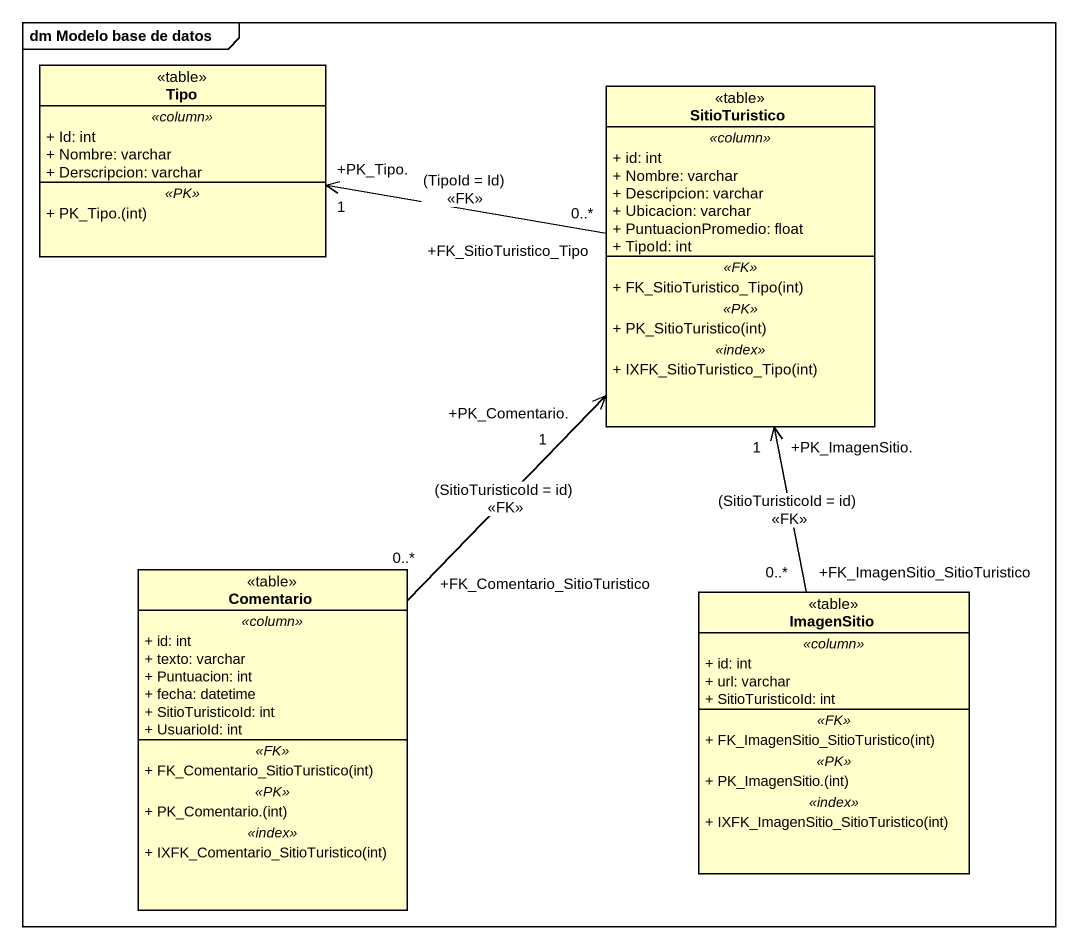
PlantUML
@startuml
mainframe dm Modelo base de datos
hide circle
hide empty members
skinparam classAttributeIconSize 0
class Tipo <<table>> {
  .. <<column>> ..
  + Id: int
  + Nombre: varchar
  + Derscripcion: varchar
  .. <<PK>> ..
  + PK_Tipo.(int)
}
class SitioTuristico <<table>> {
  .. <<column>> ..
  + id: int
  + Nombre: varchar
  + Descripcion: varchar
  + Ubicacion: varchar
  + PuntuacionPromedio: float
  + TipoId: int
  .. <<FK>> ..
  + FK_SitioTuristico_Tipo(int)
  .. <<PK>> ..
  + PK_SitioTuristico(int)
  .. <<index>> ..
  + IXFK_SitioTuristico_Tipo(int)
}
class Comentario <<table>> {
  .. <<column>> ..
  + id: int
  + texto: varchar
  + Puntuacion: int
  + fecha: datetime
  + SitioTuristicoId: int
  + UsuarioId: int
  .. <<FK>> ..
  + FK_Comentario_SitioTuristico(int)
  .. <<PK>> ..
  + PK_Comentario.(int)
  .. <<index>> ..
  + IXFK_Comentario_SitioTuristico(int)
}
class ImagenSitio <<table>> {
  .. <<column>> ..
  + id: int
  + url: varchar
  + SitioTuristicoId: int
  .. <<FK>> ..
  + FK_ImagenSitio_SitioTuristico(int)
  .. <<PK>> ..
  + PK_ImagenSitio.(int)
  .. <<index>> ..
  + IXFK_ImagenSitio_SitioTuristico(int)
}
SitioTuristico "+FK_SitioTuristico_Tipo\n0..*" -left-> "+PK_Tipo.\n1" Tipo : (TipoId = Id)\n<<FK>>
Comentario "+FK_Comentario_SitioTuristico\n0..*" -up-> "+PK_Comentario.\n1" SitioTuristico : (SitioTuristicoId = id)\n<<FK>>
ImagenSitio "+FK_ImagenSitio_SitioTuristico\n0..*" -up-> "+PK_ImagenSitio.\n1" SitioTuristico : (SitioTuristicoId = id)\n<<FK>>
@enduml
